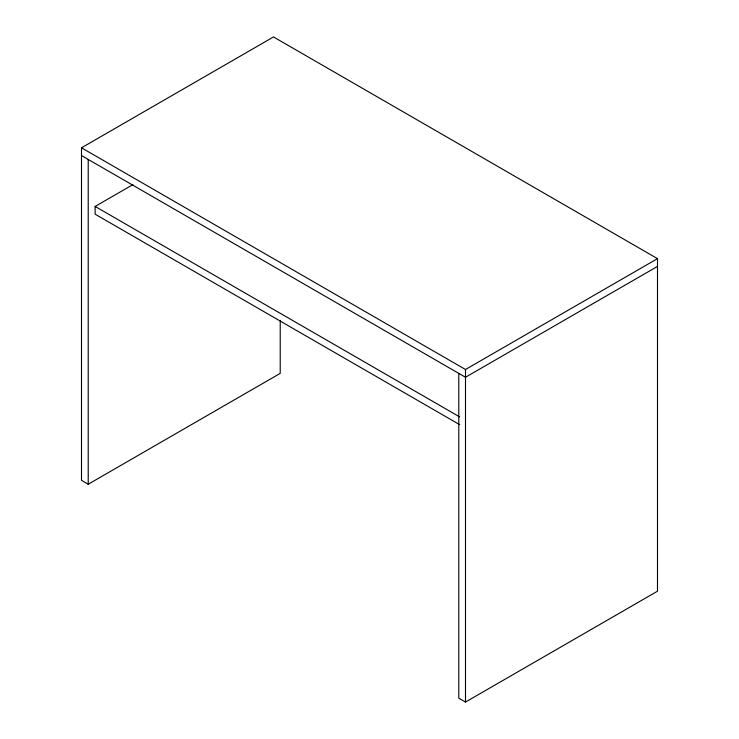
<?xml version="1.0" encoding="UTF-8"?>
<svg xmlns="http://www.w3.org/2000/svg" width="739" height="739" viewBox="0 0 739 739"><rect width="100%" height="100%" fill="white"/><g stroke="black" fill="none" stroke-linecap="round" stroke-linejoin="round"><path stroke-width="1.11" d="M280.22 320.403L280.22 373.38L88.218 484.23L81.502 480.35L81.502 147.8L273.504 36.95L657.498 258.65L657.498 591.2L465.496 702.05L458.78 698.17L458.78 373.38M459.695 424.676L95.137 214.199L95.137 206.44L132.946 184.611M81.502 147.8L465.496 369.5L657.498 258.65M657.498 266.409L465.496 377.259L81.502 155.559M95.137 206.44L459.695 416.916M465.496 369.5L465.496 702.05M88.218 159.439L88.218 484.23"/></g></svg>
